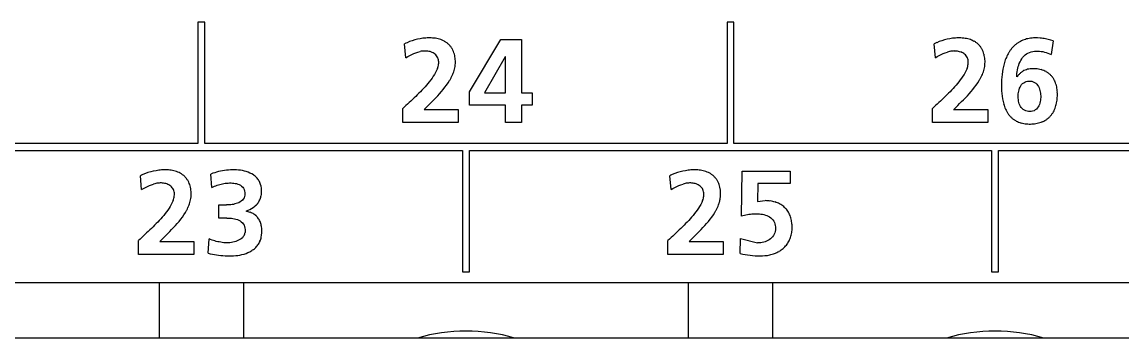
# Model space of a CAD drawing. Extents: x 168 to 388, y 259 to 356.
# Drawn here: x 318.42 to 334.26, y 277.77 to 282.32 of the extents above; entities that cross this region are included whole.
import ezdxf

# ---------------------------------------------------------------- set-up
doc = ezdxf.new("R2010")
doc.units = 0
doc.header["$MEASUREMENT"] = 0
doc.layers.get('0').update_dxf_attribs({"linetype": 'CONTINUOUS'})

msp = doc.modelspace()

# ---------------------------------------------------------------- linework, layer by layer
at = {"color": 7, "linetype": 'Continuous'}
for p, q in [((321.053, 282.318), (320.953, 282.318)), ((320.953, 282.318), (320.953, 280.568)), ((321.053, 280.568), (321.053, 282.318)), ((328.674, 282.318), (328.574, 282.318)), ((328.574, 282.318), (328.574, 280.568)), ((328.674, 280.568), (328.674, 282.318)), ((324.003, 282.036), (323.966, 282.02)), ((324.041, 282.049), (324.003, 282.036)), ((324.079, 282.06), (324.041, 282.049)), ((324.117, 282.07), (324.079, 282.06)), ((324.156, 282.078), (324.117, 282.07)), ((324.195, 282.084), (324.156, 282.078)), ((324.867, 281.313), (325.315, 282.068)), ((325.315, 282.068), (325.614, 282.068)), ((325.614, 282.068), (325.614, 281.297)), ((331.631, 282.036), (331.594, 282.02)), ((331.669, 282.049), (331.631, 282.036)), ((331.707, 282.06), (331.669, 282.049)), ((331.745, 282.07), (331.707, 282.06)), ((331.784, 282.078), (331.745, 282.07)), ((331.823, 282.084), (331.784, 282.078)), ((333.083, 282.087), (333.044, 282.089)), ((333.272, 282.046), (333.237, 282.057)), ((333.272, 282.046), (333.241, 281.852)), ((323.949, 281.804), (323.93, 282.003)), ((324.004, 281.837), (324.033, 281.852)), ((324.033, 281.852), (324.062, 281.865)), ((324.062, 281.865), (324.092, 281.876)), ((324.092, 281.876), (324.123, 281.886)), ((324.123, 281.886), (324.154, 281.893)), ((331.577, 281.804), (331.558, 282.003)), ((331.631, 281.836), (331.659, 281.851)), ((331.659, 281.851), (331.688, 281.864)), ((331.688, 281.864), (331.718, 281.875)), ((331.718, 281.875), (331.749, 281.885)), ((332.866, 281.843), (332.886, 281.858)), ((332.886, 281.858), (332.907, 281.871)), ((332.907, 281.871), (332.929, 281.881)), ((332.929, 281.881), (332.953, 281.89)), ((332.953, 281.89), (332.977, 281.895)), ((332.977, 281.895), (333.001, 281.899)), ((333.001, 281.899), (333.026, 281.9)), ((333.026, 281.9), (333.05, 281.9)), ((333.05, 281.9), (333.075, 281.898)), ((333.075, 281.898), (333.099, 281.895)), ((333.099, 281.895), (333.124, 281.891)), ((333.124, 281.891), (333.148, 281.885)), ((333.148, 281.885), (333.172, 281.878)), ((333.172, 281.878), (333.196, 281.87)), ((333.196, 281.87), (333.219, 281.862)), ((333.219, 281.862), (333.241, 281.852)), ((323.949, 281.804), (323.976, 281.821)), ((323.976, 281.821), (324.004, 281.837)), ((325.38, 281.818), (325.083, 281.297)), ((325.384, 281.818), (325.38, 281.818)), ((325.384, 281.297), (325.384, 281.818)), ((331.577, 281.804), (331.603, 281.82)), ((331.603, 281.82), (331.631, 281.836)), ((332.565, 281.716), (332.556, 281.679)), ((332.576, 281.754), (332.565, 281.716)), ((332.768, 281.675), (332.775, 281.698)), ((332.775, 281.698), (332.784, 281.722)), ((332.784, 281.722), (332.794, 281.744)), ((332.794, 281.744), (332.805, 281.766)), ((332.805, 281.766), (332.818, 281.787)), ((332.818, 281.787), (332.832, 281.807)), ((332.832, 281.807), (332.848, 281.826)), ((332.848, 281.826), (332.866, 281.843)), ((324.343, 281.536), (324.325, 281.509)), ((324.36, 281.563), (324.343, 281.536)), ((324.376, 281.591), (324.36, 281.563)), ((324.39, 281.619), (324.376, 281.591)), ((324.403, 281.649), (324.39, 281.619)), ((331.971, 281.536), (331.953, 281.509)), ((331.988, 281.563), (331.971, 281.536)), ((332.004, 281.591), (331.988, 281.563)), ((332.018, 281.619), (332.004, 281.591)), ((332.031, 281.649), (332.018, 281.619)), ((332.536, 281.563), (332.532, 281.525)), ((332.541, 281.603), (332.536, 281.563)), ((332.547, 281.641), (332.541, 281.603)), ((332.556, 281.679), (332.547, 281.641)), ((332.747, 281.529), (332.748, 281.553)), ((332.748, 281.553), (332.75, 281.578)), ((332.75, 281.578), (332.753, 281.602)), ((332.753, 281.602), (332.757, 281.627)), ((332.757, 281.627), (332.762, 281.651)), ((332.762, 281.651), (332.768, 281.675)), ((324.224, 281.385), (324.202, 281.361)), ((324.245, 281.409), (324.224, 281.385)), ((324.266, 281.433), (324.245, 281.409)), ((324.286, 281.458), (324.266, 281.433)), ((324.306, 281.483), (324.286, 281.458)), ((324.325, 281.509), (324.306, 281.483)), ((324.487, 281.347), (324.511, 281.378)), ((324.511, 281.378), (324.535, 281.41)), ((324.535, 281.41), (324.558, 281.443)), ((324.558, 281.443), (324.579, 281.476)), ((331.852, 281.385), (331.83, 281.361)), ((331.873, 281.409), (331.852, 281.385)), ((331.894, 281.433), (331.873, 281.409)), ((331.914, 281.458), (331.894, 281.433)), ((331.934, 281.483), (331.914, 281.458)), ((331.953, 281.509), (331.934, 281.483)), ((332.115, 281.347), (332.139, 281.378)), ((332.139, 281.378), (332.163, 281.41)), ((332.163, 281.41), (332.186, 281.443)), ((332.186, 281.443), (332.207, 281.476)), ((332.529, 281.485), (332.527, 281.446)), ((332.527, 281.446), (332.527, 281.407)), ((332.527, 281.407), (332.527, 281.368)), ((332.532, 281.525), (332.529, 281.485)), ((332.787, 281.363), (332.795, 281.381)), ((332.795, 281.381), (332.804, 281.399)), ((332.804, 281.399), (332.817, 281.417)), ((332.817, 281.417), (332.831, 281.432)), ((332.831, 281.432), (332.847, 281.444)), ((332.847, 281.444), (332.865, 281.454)), ((332.865, 281.454), (332.884, 281.461)), ((332.884, 281.461), (332.904, 281.466)), ((332.904, 281.466), (332.924, 281.467)), ((332.924, 281.467), (332.945, 281.467)), ((332.945, 281.467), (332.965, 281.464)), ((332.965, 281.464), (332.984, 281.458)), ((332.984, 281.458), (333.003, 281.449)), ((333.003, 281.449), (333.02, 281.437)), ((333.02, 281.437), (333.035, 281.423)), ((333.035, 281.423), (333.048, 281.407)), ((333.048, 281.407), (333.058, 281.391)), ((333.058, 281.391), (333.068, 281.372)), ((324.067, 281.224), (324.044, 281.202)), ((324.09, 281.246), (324.067, 281.224)), ((324.113, 281.269), (324.09, 281.246)), ((324.136, 281.291), (324.113, 281.269)), ((324.158, 281.314), (324.136, 281.291)), ((324.18, 281.337), (324.158, 281.314)), ((324.202, 281.361), (324.18, 281.337)), ((324.353, 281.199), (324.381, 281.228)), ((324.381, 281.228), (324.408, 281.257)), ((324.408, 281.257), (324.435, 281.286)), ((324.435, 281.286), (324.461, 281.316)), ((324.461, 281.316), (324.487, 281.347)), ((324.867, 281.119), (324.867, 281.313)), ((325.083, 281.297), (325.384, 281.297)), ((325.614, 281.297), (325.767, 281.297)), ((325.767, 281.297), (325.767, 281.119)), ((331.695, 281.224), (331.672, 281.202)), ((331.718, 281.246), (331.695, 281.224)), ((331.741, 281.269), (331.718, 281.246)), ((331.764, 281.291), (331.741, 281.269)), ((331.786, 281.314), (331.764, 281.291)), ((331.808, 281.337), (331.786, 281.314)), ((331.83, 281.361), (331.808, 281.337)), ((331.981, 281.199), (332.008, 281.228)), ((332.008, 281.228), (332.036, 281.257)), ((332.036, 281.257), (332.063, 281.286)), ((332.063, 281.286), (332.089, 281.316)), ((332.089, 281.316), (332.115, 281.347)), ((332.527, 281.368), (332.529, 281.329)), ((332.529, 281.329), (332.532, 281.29)), ((332.532, 281.29), (332.536, 281.252)), ((332.536, 281.252), (332.542, 281.213)), ((332.767, 281.241), (332.768, 281.262)), ((332.768, 281.22), (332.767, 281.241)), ((332.768, 281.262), (332.769, 281.282)), ((332.77, 281.2), (332.768, 281.22)), ((332.769, 281.282), (332.772, 281.303)), ((332.772, 281.303), (332.775, 281.323)), ((332.775, 281.323), (332.78, 281.343)), ((332.78, 281.343), (332.787, 281.363)), ((333.068, 281.372), (333.075, 281.353)), ((333.075, 281.353), (333.081, 281.334)), ((333.081, 281.334), (333.085, 281.314)), ((333.085, 281.314), (333.089, 281.294)), ((333.089, 281.294), (333.091, 281.273)), ((333.091, 281.273), (333.092, 281.253)), ((333.092, 281.232), (333.091, 281.212)), ((333.092, 281.253), (333.092, 281.232)), ((323.926, 281.093), (323.903, 281.071)), ((323.903, 280.87), (323.903, 281.071)), ((323.95, 281.115), (323.926, 281.093)), ((323.973, 281.136), (323.95, 281.115)), ((323.997, 281.158), (323.973, 281.136)), ((324.02, 281.18), (323.997, 281.158)), ((324.044, 281.202), (324.02, 281.18)), ((324.21, 281.059), (324.7, 281.059)), ((324.211, 281.059), (324.24, 281.087)), ((324.24, 281.087), (324.268, 281.115)), ((324.268, 281.115), (324.297, 281.143)), ((324.297, 281.143), (324.325, 281.171)), ((324.325, 281.171), (324.353, 281.199)), ((324.7, 281.059), (324.7, 280.87)), ((325.384, 281.119), (324.867, 281.119)), ((325.384, 280.87), (325.384, 281.119)), ((325.614, 281.119), (325.614, 280.87)), ((325.767, 281.119), (325.614, 281.119)), ((331.554, 281.093), (331.531, 281.071)), ((331.531, 280.87), (331.531, 281.071)), ((331.578, 281.115), (331.554, 281.093)), ((331.601, 281.136), (331.578, 281.115)), ((331.625, 281.158), (331.601, 281.136)), ((331.648, 281.18), (331.625, 281.158)), ((331.672, 281.202), (331.648, 281.18)), ((331.838, 281.059), (332.328, 281.059)), ((331.839, 281.059), (331.868, 281.087)), ((331.868, 281.087), (331.896, 281.115)), ((331.896, 281.115), (331.924, 281.143)), ((331.924, 281.143), (331.953, 281.171)), ((331.953, 281.171), (331.981, 281.199)), ((332.328, 281.059), (332.328, 280.87)), ((332.542, 281.213), (332.549, 281.175)), ((332.773, 281.18), (332.77, 281.2)), ((332.777, 281.16), (332.773, 281.18)), ((332.783, 281.14), (332.777, 281.16)), ((332.79, 281.121), (332.783, 281.14)), ((332.799, 281.103), (332.79, 281.121)), ((332.811, 281.086), (332.799, 281.103)), ((332.824, 281.07), (332.811, 281.086)), ((332.84, 281.057), (332.824, 281.07)), ((333.029, 281.064), (333.013, 281.051)), ((333.043, 281.079), (333.029, 281.064)), ((333.055, 281.095), (333.043, 281.079)), ((333.065, 281.113), (333.055, 281.095)), ((333.073, 281.132), (333.065, 281.113)), ((333.079, 281.151), (333.073, 281.132)), ((333.085, 281.171), (333.079, 281.151)), ((333.088, 281.191), (333.085, 281.171)), ((333.091, 281.212), (333.088, 281.191)), ((332.857, 281.046), (332.84, 281.057)), ((332.876, 281.038), (332.857, 281.046)), ((332.895, 281.032), (332.876, 281.038)), ((332.916, 281.029), (332.895, 281.032)), ((332.936, 281.028), (332.916, 281.029)), ((332.956, 281.03), (332.936, 281.028)), ((332.976, 281.034), (332.956, 281.03)), ((332.996, 281.041), (332.976, 281.034)), ((333.013, 281.051), (332.996, 281.041)), ((324.7, 280.87), (323.903, 280.87)), ((325.614, 280.87), (325.384, 280.87)), ((332.328, 280.87), (331.531, 280.87)), ((320.953, 280.568), (313.433, 280.568)), ((317.244, 280.468), (324.764, 280.468)), ((328.574, 280.568), (321.053, 280.568)), ((324.764, 280.468), (324.764, 278.718)), ((324.864, 278.718), (324.864, 280.468)), ((324.864, 280.468), (332.384, 280.468)), ((336.094, 280.568), (328.674, 280.568)), ((332.384, 280.468), (332.384, 278.718)), ((332.483, 280.468), (336.094, 280.468)), ((332.483, 278.718), (332.483, 280.468)), ((320.197, 280.135), (320.16, 280.12)), ((320.234, 280.149), (320.197, 280.135)), ((320.273, 280.16), (320.234, 280.149)), ((320.311, 280.17), (320.273, 280.16)), ((320.35, 280.177), (320.311, 280.17)), ((320.389, 280.183), (320.35, 280.177)), ((321.167, 280.139), (321.14, 280.128)), ((321.154, 279.936), (321.14, 280.128)), ((321.195, 280.148), (321.167, 280.139)), ((321.222, 280.156), (321.195, 280.148)), ((321.25, 280.163), (321.222, 280.156)), ((321.278, 280.169), (321.25, 280.163)), ((321.306, 280.174), (321.278, 280.169)), ((321.335, 280.179), (321.306, 280.174)), ((321.363, 280.183), (321.335, 280.179)), ((321.392, 280.185), (321.363, 280.183)), ((321.421, 280.187), (321.392, 280.185)), ((321.45, 280.188), (321.421, 280.187)), ((321.479, 280.189), (321.45, 280.188)), ((321.507, 280.188), (321.479, 280.189)), ((321.536, 280.186), (321.507, 280.188)), ((321.565, 280.182), (321.536, 280.186)), ((321.593, 280.178), (321.565, 280.182)), ((321.622, 280.172), (321.593, 280.178)), ((321.649, 280.164), (321.622, 280.172)), ((321.677, 280.155), (321.649, 280.164)), ((321.703, 280.143), (321.677, 280.155)), ((321.729, 280.13), (321.703, 280.143)), ((321.753, 280.115), (321.729, 280.13)), ((327.822, 280.135), (327.786, 280.12)), ((327.86, 280.149), (327.822, 280.135)), ((327.898, 280.16), (327.86, 280.149)), ((327.937, 280.17), (327.898, 280.16)), ((327.976, 280.177), (327.937, 280.17)), ((328.015, 280.183), (327.976, 280.177)), ((328.782, 279.524), (328.794, 280.168)), ((328.794, 280.168), (329.482, 280.168)), ((329.482, 280.168), (329.482, 279.99)), ((320.143, 279.904), (320.124, 280.103)), ((320.197, 279.936), (320.225, 279.95)), ((320.225, 279.95), (320.254, 279.964)), ((320.254, 279.964), (320.284, 279.975)), ((320.284, 279.975), (320.315, 279.985)), ((321.172, 279.945), (321.19, 279.953)), ((321.19, 279.953), (321.209, 279.96)), ((321.209, 279.96), (321.229, 279.967)), ((321.229, 279.967), (321.248, 279.974)), ((321.248, 279.974), (321.268, 279.979)), ((321.268, 279.979), (321.288, 279.984)), ((321.288, 279.984), (321.308, 279.989)), ((321.308, 279.989), (321.328, 279.992)), ((321.328, 279.992), (321.348, 279.995)), ((321.348, 279.995), (321.369, 279.997)), ((321.369, 279.997), (321.389, 279.999)), ((321.389, 279.999), (321.409, 280)), ((321.409, 280), (321.43, 280)), ((321.43, 280), (321.45, 279.999)), ((321.45, 279.999), (321.471, 279.997)), ((321.471, 279.997), (321.491, 279.994)), ((321.491, 279.994), (321.511, 279.99)), ((321.511, 279.99), (321.53, 279.984)), ((321.53, 279.984), (321.549, 279.976)), ((321.549, 279.976), (321.567, 279.966)), ((321.567, 279.966), (321.583, 279.954)), ((321.583, 279.954), (321.598, 279.939)), ((321.863, 279.952), (321.856, 279.979)), ((321.867, 279.924), (321.863, 279.952)), ((327.769, 279.904), (327.75, 280.103)), ((327.822, 279.936), (327.85, 279.95)), ((327.85, 279.95), (327.88, 279.964)), ((327.88, 279.964), (327.91, 279.975)), ((327.91, 279.975), (327.94, 279.985)), ((329.02, 279.99), (329.015, 279.734)), ((329.482, 279.99), (329.02, 279.99)), ((320.143, 279.904), (320.169, 279.92)), ((320.169, 279.92), (320.197, 279.936)), ((321.154, 279.936), (321.172, 279.945)), ((321.598, 279.939), (321.61, 279.923)), ((321.61, 279.923), (321.619, 279.904)), ((321.624, 279.803), (321.617, 279.784)), ((321.619, 279.904), (321.625, 279.884)), ((321.629, 279.823), (321.624, 279.803)), ((321.625, 279.884), (321.629, 279.864)), ((321.629, 279.864), (321.63, 279.844)), ((321.63, 279.844), (321.629, 279.823)), ((321.862, 279.81), (321.867, 279.838)), ((321.87, 279.895), (321.867, 279.924)), ((321.867, 279.838), (321.87, 279.867)), ((321.87, 279.867), (321.87, 279.895)), ((327.769, 279.904), (327.794, 279.92)), ((327.794, 279.92), (327.822, 279.936)), ((320.537, 279.635), (320.519, 279.609)), ((320.554, 279.663), (320.537, 279.635)), ((320.57, 279.69), (320.554, 279.663)), ((320.584, 279.719), (320.57, 279.69)), ((320.597, 279.748), (320.584, 279.719)), ((321.254, 279.495), (321.254, 279.684)), ((321.254, 279.684), (321.363, 279.684)), ((321.384, 279.684), (321.363, 279.684)), ((321.404, 279.685), (321.384, 279.684)), ((321.425, 279.687), (321.404, 279.685)), ((321.445, 279.689), (321.425, 279.687)), ((321.465, 279.692), (321.445, 279.689)), ((321.485, 279.697), (321.465, 279.692)), ((321.505, 279.702), (321.485, 279.697)), ((321.524, 279.708), (321.505, 279.702)), ((321.543, 279.716), (321.524, 279.708)), ((321.561, 279.726), (321.543, 279.716)), ((321.578, 279.737), (321.561, 279.726)), ((321.593, 279.751), (321.578, 279.737)), ((321.607, 279.767), (321.593, 279.751)), ((321.617, 279.784), (321.607, 279.767)), ((321.726, 279.632), (321.751, 279.648)), ((321.751, 279.648), (321.774, 279.665)), ((328.162, 279.635), (328.144, 279.609)), ((328.179, 279.663), (328.162, 279.635)), ((328.195, 279.69), (328.179, 279.663)), ((328.21, 279.719), (328.195, 279.69)), ((328.222, 279.748), (328.21, 279.719)), ((329.015, 279.734), (329.125, 279.746)), ((320.418, 279.484), (320.396, 279.461)), ((320.439, 279.508), (320.418, 279.484)), ((320.46, 279.533), (320.439, 279.508)), ((320.48, 279.558), (320.46, 279.533)), ((320.5, 279.583), (320.48, 279.558)), ((320.519, 279.609), (320.5, 279.583)), ((320.681, 279.446), (320.705, 279.478)), ((320.705, 279.478), (320.729, 279.509)), ((320.729, 279.509), (320.752, 279.542)), ((320.752, 279.542), (320.773, 279.576)), ((321.37, 279.495), (321.254, 279.495)), ((321.371, 279.495), (321.393, 279.495)), ((321.393, 279.495), (321.415, 279.493)), ((321.415, 279.493), (321.436, 279.492)), ((321.436, 279.492), (321.458, 279.489)), ((321.458, 279.489), (321.479, 279.485)), ((321.479, 279.485), (321.5, 279.48)), ((321.5, 279.48), (321.521, 279.473)), ((321.648, 279.595), (321.675, 279.606)), ((321.675, 279.606), (321.701, 279.618)), ((321.701, 279.618), (321.726, 279.632)), ((328.043, 279.484), (328.022, 279.461)), ((328.064, 279.508), (328.043, 279.484)), ((328.085, 279.533), (328.064, 279.508)), ((328.105, 279.558), (328.085, 279.533)), ((328.125, 279.583), (328.105, 279.558)), ((328.144, 279.609), (328.125, 279.583)), ((328.306, 279.446), (328.331, 279.478)), ((328.331, 279.478), (328.354, 279.509)), ((328.354, 279.509), (328.377, 279.542)), ((328.377, 279.542), (328.398, 279.576)), ((328.783, 279.525), (328.804, 279.531)), ((328.804, 279.531), (328.825, 279.536)), ((328.825, 279.536), (328.846, 279.541)), ((328.846, 279.541), (328.868, 279.546)), ((328.868, 279.546), (328.889, 279.549)), ((328.889, 279.549), (328.911, 279.552)), ((328.911, 279.552), (328.933, 279.554)), ((328.933, 279.554), (328.954, 279.556)), ((328.954, 279.556), (328.976, 279.557)), ((328.976, 279.557), (328.998, 279.557)), ((328.998, 279.557), (329.02, 279.556)), ((329.02, 279.556), (329.041, 279.555)), ((329.041, 279.555), (329.063, 279.552)), ((329.063, 279.552), (329.085, 279.549)), ((329.085, 279.549), (329.106, 279.544)), ((329.106, 279.544), (329.126, 279.538)), ((329.126, 279.538), (329.146, 279.531)), ((329.146, 279.531), (329.166, 279.522)), ((329.166, 279.522), (329.185, 279.511)), ((329.185, 279.511), (329.203, 279.498)), ((329.203, 279.498), (329.219, 279.484)), ((329.219, 279.484), (329.234, 279.468)), ((320.261, 279.324), (320.238, 279.301)), ((320.284, 279.346), (320.261, 279.324)), ((320.307, 279.368), (320.284, 279.346)), ((320.33, 279.391), (320.307, 279.368)), ((320.352, 279.414), (320.33, 279.391)), ((320.374, 279.437), (320.352, 279.414)), ((320.396, 279.461), (320.374, 279.437)), ((320.547, 279.299), (320.574, 279.328)), ((320.574, 279.328), (320.602, 279.357)), ((320.602, 279.357), (320.629, 279.386)), ((320.629, 279.386), (320.655, 279.416)), ((320.655, 279.416), (320.681, 279.446)), ((321.521, 279.473), (321.541, 279.465)), ((321.541, 279.465), (321.56, 279.454)), ((321.56, 279.454), (321.578, 279.442)), ((321.578, 279.442), (321.593, 279.427)), ((321.593, 279.427), (321.607, 279.41)), ((321.607, 279.41), (321.617, 279.392)), ((321.617, 279.392), (321.625, 279.372)), ((321.625, 279.372), (321.631, 279.351)), ((321.631, 279.351), (321.634, 279.33)), ((321.634, 279.33), (321.635, 279.308)), ((321.873, 279.342), (321.87, 279.372)), ((321.875, 279.311), (321.873, 279.342)), ((327.887, 279.324), (327.863, 279.301)), ((327.91, 279.346), (327.887, 279.324)), ((327.932, 279.368), (327.91, 279.346)), ((327.955, 279.391), (327.932, 279.368)), ((327.978, 279.414), (327.955, 279.391)), ((328, 279.437), (327.978, 279.414)), ((328.022, 279.461), (328, 279.437)), ((328.172, 279.299), (328.2, 279.328)), ((328.2, 279.328), (328.227, 279.357)), ((328.227, 279.357), (328.254, 279.386)), ((328.254, 279.386), (328.28, 279.416)), ((328.28, 279.416), (328.306, 279.446)), ((329.234, 279.468), (329.246, 279.449)), ((329.246, 279.449), (329.256, 279.43)), ((329.256, 279.43), (329.263, 279.41)), ((329.263, 279.41), (329.268, 279.389)), ((329.27, 279.324), (329.266, 279.302)), ((329.268, 279.389), (329.27, 279.367)), ((329.27, 279.367), (329.271, 279.346)), ((329.271, 279.346), (329.27, 279.324)), ((329.511, 279.338), (329.511, 279.373)), ((320.12, 279.192), (320.097, 279.17)), ((320.097, 278.97), (320.097, 279.17)), ((320.144, 279.214), (320.12, 279.192)), ((320.167, 279.236), (320.144, 279.214)), ((320.191, 279.258), (320.167, 279.236)), ((320.215, 279.28), (320.191, 279.258)), ((320.238, 279.301), (320.215, 279.28)), ((320.404, 279.158), (320.894, 279.158)), ((320.405, 279.159), (320.434, 279.187)), ((320.434, 279.187), (320.462, 279.215)), ((320.462, 279.215), (320.49, 279.243)), ((320.49, 279.243), (320.519, 279.271)), ((320.519, 279.271), (320.547, 279.299)), ((320.894, 279.158), (320.894, 278.97)), ((321.102, 278.988), (321.116, 279.193)), ((321.136, 279.185), (321.116, 279.193)), ((321.157, 279.178), (321.136, 279.185)), ((321.177, 279.171), (321.157, 279.178)), ((321.198, 279.165), (321.177, 279.171)), ((321.218, 279.159), (321.198, 279.165)), ((321.239, 279.154), (321.218, 279.159)), ((321.52, 279.165), (321.5, 279.157)), ((321.54, 279.174), (321.52, 279.165)), ((321.559, 279.184), (321.54, 279.174)), ((321.577, 279.197), (321.559, 279.184)), ((321.593, 279.211), (321.577, 279.197)), ((321.607, 279.227), (321.593, 279.211)), ((321.619, 279.245), (321.607, 279.227)), ((321.635, 279.308), (321.633, 279.286)), ((321.866, 279.22), (321.871, 279.25)), ((321.871, 279.25), (321.874, 279.281)), ((321.874, 279.281), (321.875, 279.311)), ((327.746, 279.192), (327.722, 279.17)), ((327.722, 278.97), (327.722, 279.17)), ((327.769, 279.214), (327.746, 279.192)), ((327.793, 279.236), (327.769, 279.214)), ((327.816, 279.258), (327.793, 279.236)), ((327.84, 279.28), (327.816, 279.258)), ((327.863, 279.301), (327.84, 279.28)), ((328.03, 279.158), (328.519, 279.158)), ((328.031, 279.159), (328.059, 279.187)), ((328.059, 279.187), (328.087, 279.215)), ((328.087, 279.215), (328.116, 279.243)), ((328.116, 279.243), (328.144, 279.271)), ((328.144, 279.271), (328.172, 279.299)), ((328.519, 279.158), (328.519, 278.97)), ((328.765, 278.983), (328.77, 279.198)), ((328.77, 279.198), (329.015, 279.138)), ((329.143, 279.161), (329.123, 279.153)), ((329.163, 279.17), (329.143, 279.161)), ((329.182, 279.181), (329.163, 279.17)), ((329.2, 279.193), (329.182, 279.181)), ((329.216, 279.208), (329.2, 279.193)), ((329.231, 279.224), (329.216, 279.208)), ((329.243, 279.242), (329.231, 279.224)), ((329.253, 279.261), (329.243, 279.242)), ((329.261, 279.281), (329.253, 279.261)), ((329.266, 279.302), (329.261, 279.281)), ((321.261, 279.15), (321.239, 279.154)), ((321.282, 279.146), (321.261, 279.15)), ((321.304, 279.143), (321.282, 279.146)), ((321.326, 279.14), (321.304, 279.143)), ((321.348, 279.139), (321.326, 279.14)), ((321.37, 279.138), (321.348, 279.139)), ((321.392, 279.138), (321.37, 279.138)), ((321.414, 279.139), (321.392, 279.138)), ((321.435, 279.142), (321.414, 279.139)), ((321.458, 279.146), (321.435, 279.142)), ((321.479, 279.151), (321.458, 279.146)), ((321.5, 279.157), (321.479, 279.151)), ((321.674, 278.997), (321.702, 279.01)), ((321.702, 279.01), (321.728, 279.025)), ((329.037, 279.138), (329.015, 279.138)), ((329.059, 279.14), (329.037, 279.138)), ((329.08, 279.143), (329.059, 279.14)), ((329.102, 279.148), (329.08, 279.143)), ((329.123, 279.153), (329.102, 279.148)), ((320.894, 278.97), (320.097, 278.97)), ((321.102, 278.988), (321.131, 278.981)), ((321.131, 278.981), (321.161, 278.974)), ((321.161, 278.974), (321.191, 278.968)), ((321.191, 278.968), (321.221, 278.963)), ((321.221, 278.963), (321.252, 278.959)), ((321.252, 278.959), (321.283, 278.956)), ((321.283, 278.956), (321.313, 278.953)), ((321.313, 278.953), (321.344, 278.951)), ((321.344, 278.951), (321.374, 278.95)), ((321.374, 278.95), (321.405, 278.949)), ((321.405, 278.949), (321.436, 278.949)), ((321.436, 278.949), (321.466, 278.95)), ((321.466, 278.95), (321.497, 278.953)), ((321.497, 278.953), (321.527, 278.957)), ((321.527, 278.957), (321.557, 278.962)), ((321.557, 278.962), (321.587, 278.968)), ((321.587, 278.968), (321.617, 278.976)), ((321.617, 278.976), (321.646, 278.986)), ((321.646, 278.986), (321.674, 278.997)), ((328.519, 278.97), (327.722, 278.97)), ((328.765, 278.983), (328.8, 278.975)), ((328.8, 278.975), (328.835, 278.969)), ((328.835, 278.969), (328.87, 278.963)), ((328.87, 278.963), (328.906, 278.958)), ((328.906, 278.958), (328.942, 278.954)), ((328.942, 278.954), (328.977, 278.951)), ((328.977, 278.951), (329.013, 278.949)), ((329.013, 278.949), (329.048, 278.949)), ((329.048, 278.949), (329.084, 278.95)), ((329.084, 278.95), (329.12, 278.953)), ((329.12, 278.953), (329.155, 278.957)), ((329.155, 278.957), (329.19, 278.964)), ((324.764, 278.718), (324.864, 278.718)), ((332.384, 278.718), (332.483, 278.718)), ((205.465, 278.567), (385.715, 278.567)), ((320.395, 278.567), (320.395, 277.767)), ((321.615, 277.767), (321.615, 278.567)), ((328.015, 278.567), (328.015, 277.767)), ((329.235, 277.767), (329.235, 278.567)), ((385.315, 277.767), (205.865, 277.767))]:
    msp.add_line(p, q, dxfattribs=at)
for centre, radius, start, end in [((324.283, 281.306), 0.781, 113.9159, 116.8344), ((324.288, 281.32), 0.769, 93.948, 96.9148), ((324.286, 281.346), 0.743, 90.8898, 93.9577), ((324.285, 281.418), 0.671, 87.5081, 90.9052), ((324.289, 281.509), 0.58, 83.5751, 87.5093), ((324.298, 281.585), 0.504, 79.0533, 83.5816), ((324.31, 281.647), 0.44, 73.9306, 79.0556), ((324.326, 281.702), 0.383, 67.9765, 73.9367), ((324.343, 281.744), 0.338, 61.2204, 67.9736), ((324.359, 281.774), 0.303, 53.6874, 61.2076), ((324.372, 281.791), 0.282, 45.6058, 53.6892), ((331.912, 281.304), 0.784, 113.9271, 116.8362), ((331.916, 281.322), 0.767, 93.9456, 96.9195), ((331.914, 281.347), 0.742, 90.8833, 93.9553), ((331.913, 281.418), 0.671, 87.5006, 90.8984), ((331.917, 281.509), 0.58, 83.5702, 87.5032), ((331.926, 281.584), 0.504, 79.0527, 83.5773), ((331.938, 281.647), 0.441, 73.9412, 79.0532), ((331.954, 281.702), 0.383, 67.9979, 73.9473), ((331.971, 281.743), 0.338, 61.2554, 67.9953), ((331.987, 281.774), 0.304, 53.7373, 61.2429), ((332, 281.791), 0.283, 45.6695, 53.7396), ((332.981, 281.691), 0.393, 120.4935, 126.177), ((332.983, 281.687), 0.397, 114.8668, 120.4976), ((332.988, 281.677), 0.408, 109.3625, 114.8382), ((332.997, 281.65), 0.437, 104.2502, 109.3649), ((333.004, 281.621), 0.467, 99.4597, 104.251), ((333.013, 281.568), 0.521, 95.1568, 99.4516), ((333.02, 281.498), 0.591, 91.3743, 95.1582), ((333.022, 281.391), 0.698, 88.1491, 91.3517), ((333.024, 281.343), 0.746, 82.3672, 85.4078), ((333.026, 281.361), 0.728, 79.286, 82.3599), ((333.026, 281.363), 0.726, 76.2027, 79.2834), ((333.023, 281.351), 0.738, 73.1703, 76.199), ((324.229, 281.509), 0.392, 96.4219, 101.1172), ((324.226, 281.54), 0.36, 91.3614, 96.469), ((324.225, 281.605), 0.295, 85.1398, 91.3613), ((324.228, 281.641), 0.259, 78.0036, 85.0877), ((324.232, 281.663), 0.237, 70.2934, 78.0559), ((324.243, 281.693), 0.205, 61.3329, 70.3192), ((324.258, 281.72), 0.174, 50.7843, 61.3564), ((324.273, 281.738), 0.15, 38.546, 50.7784), ((324.375, 281.795), 0.277, 37.4941, 45.5836), ((324.369, 281.791), 0.285, 29.4265, 37.4398), ((324.352, 281.781), 0.305, 21.9346, 29.4175), ((324.321, 281.768), 0.338, 15.1903, 21.9374), ((324.265, 281.753), 0.396, 9.4041, 15.1643), ((331.866, 281.466), 0.435, 101.3156, 105.6576), ((331.858, 281.508), 0.393, 96.622, 101.3028), ((331.855, 281.538), 0.363, 91.5974, 96.664), ((331.853, 281.604), 0.296, 85.3983, 91.5992), ((331.856, 281.641), 0.259, 78.2467, 85.348), ((331.86, 281.662), 0.237, 70.5519, 78.2963), ((331.871, 281.693), 0.205, 61.3338, 70.5891), ((331.886, 281.72), 0.174, 50.7847, 61.354), ((331.901, 281.738), 0.15, 38.557, 50.7799), ((332.003, 281.795), 0.277, 37.5375, 45.6481), ((331.997, 281.79), 0.285, 29.4709, 37.4817), ((331.98, 281.781), 0.305, 21.9762, 29.4623), ((331.949, 281.768), 0.338, 15.2249, 21.9793), ((331.894, 281.753), 0.395, 9.4267, 15.197), ((333.133, 281.58), 0.582, 151.166, 155.0065), ((333.086, 281.606), 0.528, 146.9318, 151.1643), ((333.046, 281.632), 0.481, 142.2892, 146.9352), ((333.014, 281.657), 0.441, 137.2155, 142.2863), ((332.998, 281.672), 0.418, 131.8637, 137.2142), ((332.982, 281.689), 0.395, 126.2053, 131.8657), ((324.282, 281.745), 0.139, 25.2725, 38.4943), ((324.278, 281.744), 0.143, 12.3466, 25.1764), ((324.165, 281.748), 0.257, 344.5401, 351.7096), ((324.258, 281.74), 0.163, 1.0592, 12.3149), ((324.225, 281.739), 0.197, 351.6995, 1.0317), ((324.244, 281.741), 0.418, 348.8122, 354.2669), ((324.199, 281.742), 0.462, 4.5338, 9.4651), ((324.21, 281.743), 0.452, 359.4792, 4.5406), ((324.225, 281.743), 0.437, 354.2642, 359.4838), ((331.91, 281.745), 0.139, 25.293, 38.5041), ((331.906, 281.744), 0.143, 12.3731, 25.1974), ((331.793, 281.748), 0.257, 344.5693, 351.739), ((331.886, 281.74), 0.163, 1.0874, 12.3425), ((331.852, 281.739), 0.197, 351.7298, 1.0609), ((331.872, 281.741), 0.418, 348.7977, 354.2591), ((331.828, 281.742), 0.462, 4.5485, 9.4901), ((331.839, 281.743), 0.451, 359.4793, 4.5542), ((331.854, 281.743), 0.436, 354.2559, 359.4838), ((333.257, 281.527), 0.718, 158.454, 161.5705), ((333.192, 281.553), 0.647, 155.0039, 158.4593), ((324.086, 281.769), 0.339, 339.1711, 344.6006), ((324.004, 281.827), 0.673, 331.9824, 335.3691), ((324.078, 281.793), 0.592, 335.3688, 339.2227), ((324.147, 281.767), 0.518, 339.2063, 343.6088), ((324.217, 281.747), 0.445, 343.6048, 348.7307), ((331.714, 281.769), 0.339, 339.1993, 344.6279), ((331.632, 281.827), 0.673, 331.9548, 335.3426), ((331.707, 281.793), 0.592, 335.3443, 339.2002), ((331.776, 281.767), 0.518, 339.1813, 343.5873), ((331.846, 281.747), 0.444, 343.5851, 348.7161), ((333.025, 281.338), 0.333, 138.8742, 145.5887), ((332.986, 281.372), 0.281, 131.0519, 139.0021), ((332.964, 281.397), 0.248, 121.9922, 131.021), ((332.959, 281.406), 0.238, 112.66, 121.9318), ((332.964, 281.391), 0.253, 103.7723, 112.6078), ((332.974, 281.35), 0.295, 96.1673, 103.7441), ((332.982, 281.276), 0.37, 89.953, 96.0655), ((332.984, 281.173), 0.473, 85.4952, 90.2215), ((332.986, 281.202), 0.444, 80.4605, 85.4985), ((332.995, 281.255), 0.39, 74.7499, 80.4863), ((333.007, 281.299), 0.345, 68.2446, 74.7331), ((333.019, 281.328), 0.314, 61.1156, 68.2482), ((333.028, 281.344), 0.295, 53.4329, 61.1108), ((333.033, 281.351), 0.286, 45.573, 53.3885), ((333.031, 281.35), 0.288, 37.7817, 45.5537), ((323.918, 281.873), 0.771, 329.0287, 331.9873), ((331.546, 281.873), 0.771, 329.0011, 331.9599), ((333.02, 281.341), 0.303, 30.3988, 37.7848), ((332.997, 281.328), 0.329, 23.5808, 30.3862), ((332.965, 281.314), 0.363, 17.413, 23.5692), ((332.921, 281.3), 0.41, 11.8247, 17.4155), ((332.879, 281.291), 0.453, 6.8965, 11.8321), ((332.673, 281.276), 0.66, 352.5418, 355.9312), ((332.809, 281.283), 0.523, 2.5874, 6.8628), ((332.654, 281.277), 0.678, 355.9244, 359.2203), ((332.678, 281.277), 0.654, 359.1761, 2.5946), ((333.218, 281.323), 0.685, 192.4846, 195.7474), ((333.125, 281.297), 0.589, 195.7463, 199.5449), ((333.053, 281.271), 0.512, 199.5366, 203.9086), ((332.989, 281.243), 0.442, 203.9081, 208.9619), ((332.925, 281.218), 0.4, 333.6582, 339.2435), ((332.881, 281.235), 0.447, 339.2432, 344.2445), ((332.827, 281.25), 0.503, 344.243, 348.6845), ((332.755, 281.265), 0.577, 348.6838, 352.5591), ((332.944, 281.218), 0.39, 208.9669, 214.6964), ((332.91, 281.194), 0.349, 214.6905, 221.0945), ((332.892, 281.179), 0.326, 221.1354, 228.0139), ((332.883, 281.168), 0.312, 228.0076, 235.1844), ((332.886, 281.174), 0.318, 235.2369, 242.2638), ((332.984, 281.197), 0.342, 293.0429, 299.5866), ((332.993, 281.182), 0.324, 299.5945, 306.5055), ((332.999, 281.173), 0.313, 306.5395, 313.6788), ((332.996, 281.176), 0.317, 313.6741, 320.7289), ((332.982, 281.187), 0.335, 320.7551, 327.4405), ((332.961, 281.2), 0.36, 327.4488, 333.6608), ((332.893, 281.187), 0.333, 242.2583, 248.9648), ((332.905, 281.218), 0.367, 248.9899, 255.0895), ((332.917, 281.262), 0.412, 255.0846, 260.5134), ((332.926, 281.32), 0.471, 260.52, 265.2696), ((332.933, 281.402), 0.553, 265.2691, 269.3151), ((332.935, 281.45), 0.601, 269.2352, 272.9586), ((332.938, 281.387), 0.538, 272.959, 277.1179), ((332.945, 281.329), 0.479, 277.1034, 281.7682), ((332.957, 281.271), 0.42, 281.7642, 287.0904), ((332.97, 281.229), 0.376, 287.1015, 293.0438), ((320.477, 279.406), 0.782, 113.9155, 116.834), ((320.482, 279.42), 0.769, 93.9488, 96.9168), ((320.48, 279.446), 0.743, 90.8869, 93.9566), ((320.479, 279.518), 0.671, 87.5047, 90.9032), ((320.483, 279.609), 0.58, 83.5736, 87.5071), ((320.492, 279.684), 0.504, 79.0542, 83.5793), ((320.504, 279.746), 0.441, 73.9398, 79.0559), ((320.52, 279.801), 0.383, 67.997, 73.9475), ((320.537, 279.843), 0.338, 61.252, 67.9931), ((320.553, 279.873), 0.304, 53.7318, 61.2385), ((320.566, 279.891), 0.283, 45.6638, 53.7351), ((321.588, 279.875), 0.292, 49.8406, 55.5039), ((328.102, 279.406), 0.782, 113.9155, 116.834), ((328.107, 279.42), 0.769, 93.949, 96.9168), ((328.106, 279.446), 0.743, 90.8871, 93.9563), ((328.105, 279.518), 0.671, 87.5048, 90.9031), ((328.109, 279.609), 0.58, 83.5737, 87.5072), ((328.117, 279.684), 0.504, 79.0554, 83.5805), ((328.129, 279.746), 0.441, 73.94, 79.057), ((328.145, 279.801), 0.383, 67.9955, 73.9463), ((328.162, 279.843), 0.338, 61.2511, 67.9927), ((328.179, 279.873), 0.304, 53.7311, 61.2383), ((328.191, 279.891), 0.283, 45.6616, 53.7333), ((320.432, 279.565), 0.436, 101.2978, 105.638), ((320.424, 279.607), 0.394, 96.6148, 101.2847), ((320.421, 279.637), 0.363, 91.5972, 96.657), ((320.419, 279.704), 0.296, 85.3986, 91.599), ((320.422, 279.741), 0.259, 78.2466, 85.3481), ((320.426, 279.762), 0.237, 70.5518, 78.2964), ((320.437, 279.793), 0.205, 61.3331, 70.5873), ((320.452, 279.82), 0.174, 50.7847, 61.354), ((320.467, 279.838), 0.15, 38.5597, 50.7823), ((320.569, 279.894), 0.277, 37.5382, 45.6427), ((320.563, 279.89), 0.285, 29.4697, 37.4814), ((320.546, 279.88), 0.305, 21.9752, 29.4623), ((320.515, 279.868), 0.338, 15.2222, 21.9774), ((320.46, 279.853), 0.395, 9.4243, 15.1951), ((321.602, 279.891), 0.271, 43.72, 49.827), ((321.615, 279.903), 0.253, 37.1891, 43.7234), ((321.617, 279.905), 0.25, 30.5386, 37.1546), ((321.617, 279.905), 0.25, 23.9295, 30.5444), ((321.604, 279.899), 0.264, 17.6231, 23.89), ((328.058, 279.565), 0.436, 101.298, 105.6376), ((328.049, 279.607), 0.394, 96.6166, 101.2865), ((328.046, 279.637), 0.363, 91.597, 96.6572), ((328.044, 279.704), 0.296, 85.3983, 91.5992), ((328.047, 279.741), 0.259, 78.2467, 85.348), ((328.052, 279.762), 0.237, 70.5518, 78.2964), ((328.063, 279.793), 0.205, 61.3342, 70.5879), ((328.077, 279.82), 0.174, 50.7862, 61.3555), ((328.092, 279.838), 0.15, 38.5572, 50.7798), ((328.195, 279.894), 0.277, 37.5371, 45.6409), ((328.189, 279.89), 0.285, 29.4676, 37.4795), ((328.171, 279.88), 0.305, 21.9739, 29.461), ((328.141, 279.868), 0.338, 15.2209, 21.976), ((328.085, 279.853), 0.395, 9.4241, 15.1946), ((320.476, 279.845), 0.139, 25.292, 38.5021), ((320.472, 279.843), 0.143, 12.3777, 25.2008), ((320.359, 279.847), 0.257, 344.5724, 351.7428), ((320.452, 279.839), 0.163, 1.0914, 12.3456), ((320.418, 279.839), 0.197, 351.7315, 1.063), ((320.438, 279.84), 0.418, 348.7958, 354.2583), ((320.394, 279.842), 0.462, 4.5438, 9.4863), ((320.42, 279.842), 0.436, 354.2544, 359.4835), ((320.405, 279.842), 0.451, 359.4801, 4.5511), ((321.595, 279.868), 0.273, 341.6108, 347.6562), ((328.101, 279.845), 0.139, 25.295, 38.5051), ((328.097, 279.843), 0.143, 12.3783, 25.2014), ((327.985, 279.847), 0.257, 344.5724, 351.7428), ((328.078, 279.839), 0.163, 1.0914, 12.3456), ((328.044, 279.839), 0.197, 351.7333, 1.0648), ((328.064, 279.84), 0.418, 348.796, 354.2585), ((328.02, 279.842), 0.462, 4.5426, 9.4849), ((328.045, 279.842), 0.436, 354.2544, 359.4835), ((328.03, 279.842), 0.451, 359.4804, 4.5509), ((320.28, 279.869), 0.339, 339.2013, 344.6303), ((320.198, 279.927), 0.673, 331.9521, 335.3401), ((320.273, 279.893), 0.592, 335.3376, 339.1939), ((320.342, 279.867), 0.518, 339.1802, 343.5866), ((320.412, 279.846), 0.444, 343.5816, 348.7133), ((321.588, 279.888), 0.29, 309.7474, 315.446), ((321.607, 279.869), 0.263, 315.453, 321.7347), ((321.619, 279.86), 0.249, 321.735, 328.378), ((321.62, 279.859), 0.247, 328.4015, 335.0906), ((321.613, 279.863), 0.255, 335.1255, 341.6053), ((327.906, 279.869), 0.339, 339.203, 344.632), ((327.824, 279.927), 0.673, 331.9521, 335.3401), ((327.898, 279.893), 0.592, 335.3395, 339.1958), ((327.967, 279.867), 0.518, 339.1789, 343.5853), ((328.037, 279.846), 0.444, 343.5813, 348.713), ((329.126, 279.236), 0.509, 86.1031, 90.11), ((329.126, 279.23), 0.515, 82.1555, 86.1167), ((329.132, 279.271), 0.475, 77.8614, 82.1633), ((329.14, 279.309), 0.435, 73.1731, 77.8642), ((329.15, 279.344), 0.399, 68.056, 73.174), ((329.163, 279.376), 0.365, 62.4626, 68.0609), ((329.176, 279.4), 0.337, 56.3996, 62.4509), ((329.188, 279.418), 0.316, 49.9346, 56.4016), ((329.193, 279.424), 0.307, 43.2807, 49.9231), ((329.196, 279.427), 0.304, 36.5388, 43.2565), ((320.112, 279.973), 0.771, 328.997, 331.956), ((321.611, 279.307), 0.287, 76.6834, 82.8014), ((321.61, 279.305), 0.288, 70.6304, 76.7152), ((321.621, 279.336), 0.256, 63.7901, 70.6466), ((321.628, 279.35), 0.24, 56.435, 63.7533), ((321.632, 279.356), 0.233, 48.869, 56.4115), ((321.632, 279.357), 0.232, 41.2916, 48.854), ((321.626, 279.351), 0.24, 33.9962, 41.2926), ((321.613, 279.342), 0.256, 27.1473, 33.9909), ((327.738, 279.973), 0.771, 328.9963, 331.9553), ((329.186, 279.42), 0.316, 30.0832, 36.5429), ((329.17, 279.41), 0.335, 23.9546, 30.0561), ((329.142, 279.398), 0.365, 18.3572, 23.9582), ((329.102, 279.385), 0.407, 13.3216, 18.3394), ((329.041, 279.371), 0.469, 8.9737, 13.3226), ((321.594, 279.332), 0.278, 20.8223, 27.1384), ((321.569, 279.323), 0.304, 15.0513, 20.8205), ((321.539, 279.315), 0.335, 9.8188, 15.0573), ((328.99, 279.362), 0.521, 5.0969, 9.0128), ((329.036, 279.356), 0.476, 353.5252, 357.8185), ((328.965, 279.36), 0.547, 1.3605, 5.0954), ((321.508, 279.306), 0.127, 331.4094, 341.2232), ((321.512, 279.304), 0.122, 341.3404, 351.5291), ((321.578, 279.278), 0.294, 330.6419, 336.6165), ((321.564, 279.284), 0.308, 336.6538, 342.341), ((321.539, 279.292), 0.335, 342.3382, 347.5721), ((329.143, 279.333), 0.365, 327.256, 332.8465), ((329.135, 279.337), 0.374, 332.864, 338.3171), ((329.119, 279.344), 0.391, 338.3129, 343.5314), ((329.107, 279.347), 0.404, 343.5276, 348.5778), ((329.096, 279.349), 0.415, 348.5801, 353.4981), ((321.541, 279.323), 0.351, 302.3065, 307.2978), ((321.559, 279.299), 0.322, 307.2983, 312.7539), ((321.57, 279.286), 0.305, 312.7658, 318.5208), ((321.581, 279.277), 0.29, 318.5166, 324.5673), ((321.581, 279.276), 0.29, 324.5974, 330.6478), ((329.11, 279.383), 0.425, 295.2518, 300.0578), ((329.123, 279.36), 0.398, 300.0562, 305.1808), ((329.132, 279.346), 0.382, 305.1844, 310.53), ((329.142, 279.335), 0.367, 310.5339, 315.9462), ((329.145, 279.332), 0.363, 315.947, 321.5743), ((329.147, 279.33), 0.36, 321.5834, 327.2589), ((329.072, 279.483), 0.532, 282.7565, 286.5938), ((329.084, 279.444), 0.491, 286.5917, 290.7491), ((329.097, 279.409), 0.454, 290.7484, 295.2492), ((324.815, 275.367), 2.5, 73.7398, 106.2602), ((332.435, 275.367), 2.5, 73.7398, 106.2602)]:
    msp.add_arc(centre, radius, start, end, dxfattribs=at)

doc.saveas('drawing.dxf')
